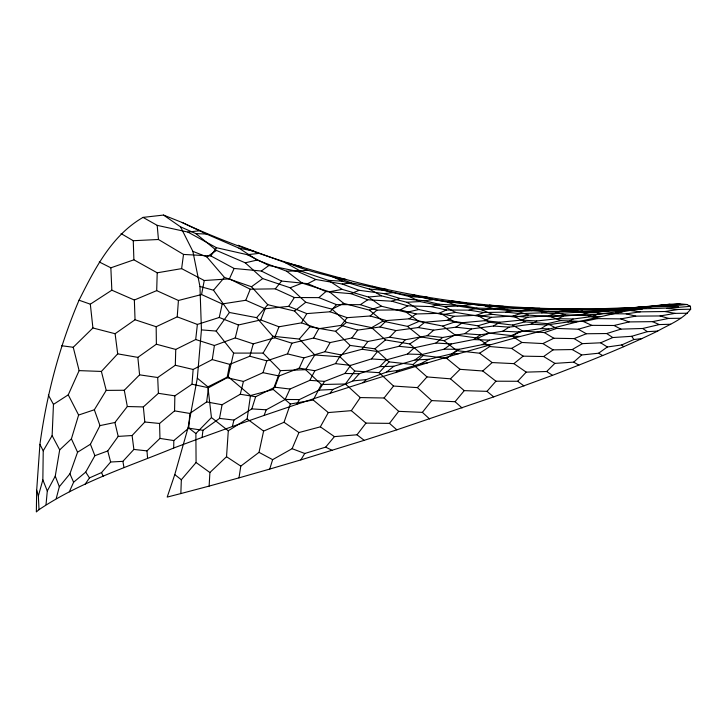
<?xml version="1.0" encoding="UTF-8"?>
<svg xmlns="http://www.w3.org/2000/svg" width="727" height="727" viewBox="0 0 727 727"><rect width="100%" height="100%" fill="white"/><g stroke="black" fill="none" stroke-linecap="round" stroke-linejoin="round"><path stroke-width="1.09" d="M39.921 444.379L36.677 490.252L36.35 511.935L39.022 509.654L38.349 495.959L42.848 479.893L43.229 450.822L39.921 444.379C46.637 394.834 59.396 346.234 79.043 300.215C94.692 268.917 111.594 235.503 143.046 217.391L163.511 215.065L182.213 222.526L206.45 234.049L238.938 248.143L257.149 260.057L286.592 271.18L302.214 283.121L329.413 291.791L343.698 303.359L369.389 310.12L382.884 321.152L407.456 326.368L420.479 336.865L444.115 340.727L456.856 350.678L479.584 353.213L492.152 362.564L513.871 363.636L526.212 372.133L546.668 371.515L552.547 375.314C588.034 361.673 623.484 347.779 657.671 331.076C669.004 324.569 682.371 319.78 690.65 309.211L690.441 306.294L686.806 304.504L679.881 303.831L669.949 304.24L613.379 309.766L582.518 311.02L549.049 311.274L535.635 310.32L513.762 310.374L499.703 308.711L477.112 308.121L462.499 305.613L439.235 304.25L424.05 300.705L400.032 298.433L384.138 293.644L359.138 290.309L342.235 284.03L315.845 279.495L297.325 271.362L268.899 265.491L247.344 254.704L216.464 247.707L187.875 232.077L157.196 225.361L143.046 217.391M39.022 509.654C80.152 481.992 128.161 466.743 173.698 448.023L173.817 440.562L188.702 428.176L189.829 413.445L206.65 401.922L222.08 404.739L240.283 394.252L255.64 396.742L274.833 387.209L289.964 389.036L309.811 380.357L324.615 381.375L344.871 373.487L359.247 373.723L379.821 366.626L393.807 366.263L414.963 359.983L429.084 359.292L451.485 353.876L458.882 353.631L520.232 336.474L575.875 322.234L622.294 311.819L657.117 305.694L630.836 308.312M69.329 491.815L73.6 482.237L85.713 472.105L94.892 455.693L107.741 450.958L118.192 436.4L132.096 435.528L144.818 422.014L159.576 423.468L174.562 410.882L174.862 395.842L191.983 384.229L208.504 387.745L227.097 377.74L243.445 381.43L263.02 372.669L279.05 375.959L299.242 368.144L314.873 370.725L335.447 363.636L350.632 365.39L371.479 358.92L386.291 359.92L407.511 354.049L422.196 354.467L444.142 349.187L459.31 349.287L482.228 344.653L490.034 344.762M46.028 504.593L47.3 490.97L55.252 476.158L59.687 449.886L71.41 438.854L78.616 415.044L94.337 409.774L106.224 390.39L124.281 390.254L139.593 374.841L157.695 377.513L175.307 365.263L175.752 349.433L195.699 339.527L214.401 345.498L235.266 337.901L253.25 343.862L274.642 337.791L291.909 343.189L313.555 338.046L330.149 342.562L351.886 337.955L367.898 341.481L389.681 337.201L405.293 339.763L427.185 335.729L442.643 337.482L464.744 333.666L480.42 334.811L502.748 331.221L518.778 331.985L541.015 328.577L549.003 328.922M79.043 300.215L90.321 304.177L111.84 290.191L134.359 300.024L156.696 290.627L157.205 272.798L133.895 259.812L110.858 267.809L99.254 261.956M197.317 378.194L188.111 427.567L174.771 474.586L167.201 497.086L180.841 493.569L181.341 479.738L196.081 462.508L195.881 433.51L211.448 417.562L207.895 386.873L197.317 378.194L201.434 329.885L199.952 286.493L192.855 251.333L180.514 226.842L163.511 215.065M43.229 450.822L52.126 435.637L53.462 404.394L48.355 395.097M180.841 493.569L209.131 486.09L209.894 472.523L226.533 456.72L228.296 430.757L247.135 418.916L250.488 395.552L228.105 376.704L233.612 353.095L216.146 331.058L201.434 329.885M61.686 345.743L73.236 347.27L92.911 327.977L115.102 333.72L135.04 319.762L156.169 326.723L177.215 316.845L178.424 300.478L156.696 290.627M191.983 384.229L193.137 369.461L212.275 359.592L229.705 364.363L249.824 356.221L266.782 360.846L287.474 353.885L303.913 357.893L324.933 351.714L340.845 354.885L362.064 349.251L377.522 351.532L398.95 346.325L414.145 347.842L435.946 343.035L451.258 343.962L473.641 339.564L489.435 340.145L512.244 336.165L520.232 336.474M195.699 339.527L197.38 324.433L219.254 317.481L238.447 324.978L260.766 319.935L278.977 326.786L301.441 322.861L318.753 328.722L341.172 325.369L357.711 330.085L380.003 326.977L395.961 330.576L418.143 327.559L433.755 330.149L455.847 327.186L471.378 328.94L493.397 326.023L509.091 327.15L530.919 324.26L546.804 324.924L568.06 321.997L575.875 322.234M173.698 448.023L202.088 437.445L202.951 430.311L219.509 418.407L233.921 420.061L251.842 408.892L266.236 409.801L285.166 399.477L299.406 399.568L319.008 390.135L332.948 389.445L352.931 380.921L366.399 379.567L386.709 372.015L399.477 370.161L420.697 363.718L427.331 362.927L458.882 353.631M206.65 401.922L208.504 387.745M622.294 311.819L615.524 312.019L597.394 314.237L583.072 314.309L563.316 316.181L548.767 315.645L527.875 317.226L513.144 316.018L491.452 317.308L476.476 315.309L454.202 316.3L438.872 313.337L416.098 313.973L400.259 309.866L376.968 310.129L360.383 304.668L336.51 304.631L318.88 297.625L294.371 297.525L275.297 288.846L250.261 289.201L229.414 278.859L204.26 280.522L181.632 268.627L183.513 254.432L158.45 239.501L133.259 240.71L121.045 233.585M212.275 359.592L214.401 345.498M209.131 486.09L238.983 477.866L240.801 466.125L259.021 452.348L263.592 431.111L284.03 422.278L290.337 404.012L313.21 400.004L328.313 412.563L351.341 410.655L365.963 423.105L389.49 423.368L396.824 429.83L493.706 396.878L552.547 375.314M219.509 418.407L222.08 404.739M178.424 300.478L201.561 294.544L204.26 280.522M227.097 377.74L229.705 364.363M219.254 317.481L222.226 303.95L245.781 300.278L265.128 308.757L288.683 306.358L306.794 313.61L330.103 311.774L347.179 317.672L370.161 315.991L386.446 320.571L409.092 318.826L424.832 322.215L447.16 320.325L462.572 322.706L484.591 320.68L499.885 322.234L521.477 320.08L536.817 320.97L557.754 318.662L573.103 319.017L592.987 316.472L600.42 316.499M202.088 437.445L232.358 426.531L233.921 420.061M235.266 337.901L238.447 324.978M240.283 394.252L243.445 381.43M56.215 498.595L59.332 486.708L69.928 473.804L77.562 452.212L90.421 444.242L99.981 425.613L94.337 409.774M249.824 356.221L253.25 343.862M238.983 477.866L269.726 469.079L272.625 459.655L292.109 448.686L298.942 432.547L320.353 426.84L328.313 412.563M251.842 408.892L255.64 396.742M263.02 372.669L266.782 360.846M274.833 387.209L279.05 375.959M250.488 395.552L273.252 389.472L280.349 370.634L263.092 353.104L233.612 353.095M232.358 426.531L264.083 415.435L266.236 409.801M260.766 319.935L265.128 308.757M274.642 337.791L278.977 326.786M245.781 300.278L250.261 289.201M287.474 353.885L291.909 343.189M53.462 404.394L68.247 394.843L79.125 370.616L73.236 347.27M229.414 278.859L234.139 268.472L261.302 271.026L281.613 281.067L307.739 283.666L325.932 291.545L350.941 293.663L367.762 299.769L391.853 301.214L407.765 305.84L431.129 306.603L446.387 309.993L469.106 310.147L483.864 312.51L505.928 312.137L520.223 313.646L541.479 312.828L555.292 313.619L575.402 312.41L588.634 312.555L619.595 310.52L641.25 308.212M299.242 368.144L303.913 357.893M285.166 399.477L289.964 389.036M309.811 380.357L314.873 370.725M313.21 400.004L321.389 384.51L345.416 383.992L360.265 397.578L384.074 397.996L398.678 411.337L422.396 412.363L429.612 418.988M264.083 415.435L296.761 404.33L299.406 399.568M313.555 338.046L318.753 328.722M324.933 351.714L330.149 342.562M263.092 353.104L272.834 336.247L299.306 339.064L314.827 354.967L339.991 356.839L354.794 371.043L379.094 372.669L393.525 386.046L417.407 387.627L431.674 400.604L455.075 401.713L462.072 407.956M301.441 322.861L306.794 313.61M335.447 363.636L340.845 354.885M269.726 469.079L300.824 459.9L304.767 453.484L325.669 447.132L334.42 436.618L357.002 434.791L364.182 440.335L396.824 429.83M280.349 370.634L305.613 369.689L314.827 354.967M319.008 390.135L324.615 381.375M288.683 306.358L294.371 297.525M183.513 254.432L210.857 255.94L216.464 247.707M351.341 410.655L360.265 397.578M85.014 484.382L89.485 477.912L101.571 472.55L110.649 462.008L122.89 461.354L133.877 449.431L132.096 435.528M344.871 373.487L350.632 365.39M216.146 331.058L229.441 312.483L256.64 317.663L272.834 336.247M345.416 383.992L354.794 371.043M351.886 337.955L357.711 330.085M362.064 349.251L367.898 341.481M389.49 423.368L398.678 411.337M357.002 434.791L365.963 423.105M296.761 404.33L329.894 393.38L332.948 389.445M99.981 425.613L114.911 422.496L127.325 406.529L124.281 390.254M341.172 325.369L347.179 317.672M384.074 397.996L393.525 386.046M422.396 412.363L431.674 400.604M275.297 288.846L281.613 281.067M371.479 358.92L377.522 351.532M455.075 401.713L464.262 390.644L486.99 391.353L493.706 396.878M199.952 286.493L213.511 290.2L224.434 277.414L251.487 286.738L267.763 304.704L294.517 311.029L309.866 326.805L335.556 331.303L350.16 345.434L374.914 348.833L389.045 361.873L413.081 364.536L427.013 376.922L450.476 378.831L464.262 390.644M256.64 317.663L267.763 304.704M299.306 339.064L309.866 326.805M352.931 380.921L359.247 373.723M486.99 391.353L495.923 381.202L517.66 381.275L524.022 385.946M339.991 356.839L350.16 345.434M330.103 311.774L336.51 304.631M417.407 387.627L427.013 376.922M379.094 372.669L389.045 361.873M79.125 370.616L101.389 371.442L117.692 353.849L115.102 333.72M517.66 381.275L526.212 372.133M389.681 337.201L395.961 330.576M398.95 346.325L405.293 339.763M379.821 366.626L386.291 359.92M450.476 378.831L460.027 369.325L482.746 370.979L495.923 381.202M380.003 326.977L386.446 320.571M546.668 371.515L554.855 363.382L573.694 362.137L578.874 365.136M133.877 449.431L146.981 450.876L159.958 438.417L159.576 423.468M407.511 354.049L414.145 347.842M329.894 393.38L362.991 382.747L366.399 379.567M127.325 406.529L143.346 406.92L158.395 393.316L157.695 377.513M482.746 370.979L492.152 362.564M573.694 362.137L581.7 354.967L598.566 353.231L607.354 346.979L621.749 344.943L633.917 339.527L641.968 338.573M413.081 364.536L423.214 355.494L446.696 358.366L460.027 369.325M370.161 315.991L376.968 310.129M318.88 297.625L325.932 291.545M427.185 335.729L433.755 330.149M374.914 348.833L385.474 339.945L409.737 343.935L423.214 355.494M435.946 343.035L442.643 337.482M335.556 331.303L346.488 322.415L371.651 327.659L385.474 339.945M386.709 372.015L393.807 366.263M513.871 363.636L523.14 356.157L543.669 356.521L554.855 363.382M418.143 327.559L424.832 322.215M294.517 311.029L305.749 302.259L332.03 309.157L346.488 322.415M414.963 359.983L422.196 354.467M446.696 358.366L456.856 350.678M444.142 349.187L451.258 343.962M261.302 271.026L268.899 265.491M251.487 286.738L262.701 278.595L290.209 287.792L305.749 302.259M464.744 333.666L471.378 328.94M117.692 353.849L137.839 357.375L156.378 344.216L175.752 349.433M543.669 356.521L553.056 349.869L572.24 349.56L582.391 343.644L600.647 342.799L612.779 337.537L631.654 336.31L647.348 331.657L657.671 331.076M473.641 339.564L480.42 334.811M409.092 318.826L416.098 313.973M192.855 251.333L206.868 256.913L216.482 250.442L245.253 262.81L262.701 278.595M455.847 327.186L462.572 322.706M360.383 304.668L367.762 299.769M409.737 343.935L420.479 336.865M479.584 353.213L489.762 346.534L511.599 348.406L523.14 356.157M502.748 331.221L509.091 327.15M512.244 336.165L518.778 331.985M541.015 328.577L546.804 324.924M482.228 344.653L489.435 340.145M362.991 382.747L395.497 372.587L399.477 370.161M568.06 321.997L573.103 319.017M451.485 353.876L459.31 349.287M493.397 326.023L499.885 322.234M371.651 327.659L382.884 321.152M447.16 320.325L454.202 316.3M511.599 348.406L521.968 342.472L542.896 343.571L553.056 349.869M530.919 324.26L536.817 320.97M444.115 340.727L454.993 334.883L477.912 338.155L489.762 346.534M400.259 309.866L407.765 305.84M420.697 363.718L429.084 359.292M307.739 283.666L315.845 279.495M592.987 316.472L597.394 314.237M207.895 386.873L228.105 376.704M332.03 309.157L343.698 303.359M484.591 320.68L491.452 317.308M542.896 343.571L553.838 338.237L574.148 338.609L586.316 333.757L606.7 333.539L620.922 329.131L642.695 328.486L659.289 324.569L670.694 324.26M477.912 338.155L489.007 333.102L511.217 335.556L521.968 342.472M521.477 320.08L527.875 317.226M438.872 313.337L446.387 309.993M557.754 318.662L563.316 316.181M407.456 326.368L418.934 321.425L442.834 326.069L454.993 334.883M350.941 293.663L359.138 290.309M511.217 335.556L522.731 331.021L544.414 332.602L556.7 328.431L578.292 329.222L591.787 325.351L614.042 325.496L629.082 321.925L652.546 321.643L668.676 318.426L680.672 318.272M290.209 287.792L302.214 283.121M476.476 315.309L483.864 312.51M615.524 312.019L619.595 310.52M442.834 326.069L454.548 322.052L477.803 325.814L489.007 333.102M391.853 301.214L400.032 298.433M513.144 316.018L520.223 313.646M369.389 310.12L381.439 306.24L406.411 312.328L418.934 321.425M583.072 314.309L588.634 312.555M300.824 459.9L364.182 440.335M548.767 315.645L555.292 313.619M395.497 372.587L427.331 362.927M431.129 306.603L439.235 304.25M477.803 325.814L489.825 322.306L512.544 325.069L525.03 321.843L547.513 323.633L560.69 320.58L583.381 321.516L597.43 318.617L620.867 318.88L635.725 316.136L660.071 315.954L675.129 313.364L687.378 313.228M469.106 310.147L477.112 308.121M245.253 262.81L257.149 260.057M406.411 312.328L418.743 309.557L442.979 314.627L454.548 322.052M505.928 312.137L513.762 310.374M541.479 312.828L549.049 311.274M635.589 308.602L640.478 307.621M575.402 312.41L582.518 311.02M329.413 291.791L342.09 289.346L368.416 297.043L381.439 306.24M607.027 310.983L613.379 309.766M442.979 314.627L455.538 312.392L479.138 316.309L491.961 314.273L515.143 317.054L528.311 315.064L551.384 316.808L564.961 314.809L588.316 315.682L602.256 313.673L626.22 313.855L640.287 311.847L664.851 311.529L678.445 309.475L690.65 309.211M157.205 272.798L181.632 268.627M182.213 222.526C234.594 246.935 289.819 264.673 345.643 279.368C385.056 290.155 425.304 297.77 465.862 302.668C509.572 307.757 553.629 309.52 597.621 308.811C628.619 308.811 659.589 309.393 690.441 306.294M597.621 308.811L665.805 306.485L686.806 304.504M288.982 263.219C308.92 272.652 331.13 274.87 351.541 282.976C373.878 286.538 395.215 294.344 417.807 296.416C447.514 303.059 478.03 304.54 508.228 307.748C565.433 310.838 622.894 310.038 679.881 303.831M187.875 232.077L199.243 230.786M247.344 254.704L257.694 253.532M297.325 271.362L307.058 270.253M342.235 284.03L351.541 282.976M384.138 293.644L393.143 292.618M424.05 300.705L432.829 299.706M462.499 305.613L471.114 304.631M499.703 308.711L508.228 307.748M535.635 310.32L544.105 309.357M569.977 310.674L578.438 309.711M602.11 309.956L610.589 308.993M653.809 306.058L669.949 304.24M372.297 286.293L383.438 290.3L408.91 296.416L420.07 301.569L444.542 306.63L457.874 306.04L481.701 309.766L495.114 309.066L518.542 311.583L532.046 310.702L555.392 312.183L568.923 311.12L592.432 311.738L605.8 310.511L629.682 310.438L642.55 309.039M368.416 297.043L381.475 295.834L406.829 302.259L420.07 301.569M631.19 308.484L642.632 307.548M657.526 305.685L669.849 304.713M631.109 307.739L641.05 307.13M599.448 309.102L609.281 308.566M630.354 307.839L639.342 307.348M562.571 308.839L595.477 309.557L608.008 308.92M565.979 309.348L575.33 308.984M662.361 305.667L675.592 305.204M286.592 271.18L300.06 270.844L328.35 280.34L342.09 289.346M451.576 300.869C491.279 308.512 532.01 309.002 572.331 309.302M530.765 308.448L539.879 308.284M494.251 306.176L503.338 306.267M665.805 306.485L678.555 306.767M180.514 226.842L195.881 233.603L206.45 234.049M456.629 302.278L465.862 302.668M412.654 294.68L422.987 297.561L447.468 302.132L461.391 302.932M328.35 280.34L342.444 281.231L369.243 289.028L383.438 290.3M417.807 296.416L427.331 297.189M408.91 296.416L422.987 297.561M666.741 308.393L678.445 309.475M595.477 309.557L605.8 310.511M526.43 307.685L535.926 308.566M377.449 288.237L387.446 289.519M629.682 310.438L640.287 311.847M489.435 305.113L498.967 306.521M559.136 309.638L568.923 311.12M188.702 428.176L202.951 430.311M158.395 393.316L174.862 395.842M159.958 438.417L173.817 440.562M174.562 410.882L189.829 413.445M664.851 311.529L675.129 313.364M334.883 277.332L345.643 279.368M592.432 311.738L602.256 313.673M238.938 248.143L253.641 251.088L285.32 262.665L301.142 266.509M522.377 308.566L532.046 310.702M175.307 365.263L193.137 369.461M626.22 313.855L635.725 316.136M555.392 312.183L564.961 314.809M660.071 315.954L668.676 318.426M485.209 306.14L495.114 309.066M588.316 315.682L597.43 318.617M518.542 311.583L528.311 315.064M620.867 318.88L629.082 321.925M447.468 302.132L457.874 306.04M177.215 316.845L197.38 324.433M238.183 245.244L253.641 251.088M292.109 448.686L304.767 453.484M551.384 316.808L560.69 320.58M652.546 321.643L659.289 324.569M481.701 309.766L491.961 314.273M329.976 275.578L342.444 281.231M201.561 294.544L222.226 303.95M583.381 321.516L591.787 325.351M515.143 317.054L525.03 321.843M325.669 447.132L332.166 450.358M547.513 323.633L556.7 328.431M444.542 306.63L455.538 312.392M614.042 325.496L620.922 329.131M210.857 255.94L234.139 268.472M259.021 452.348L272.625 459.655M369.243 289.028L381.475 295.834M285.32 262.665L300.06 270.844M479.138 316.309L489.825 322.306M598.566 353.231L602.683 355.558M578.292 329.222L586.316 333.757M572.24 349.56L581.7 354.967M512.544 325.069L522.731 331.021M544.414 332.602L553.838 338.237M574.148 338.609L582.391 343.644M406.829 302.259L418.743 309.557M600.647 342.799L607.354 346.979M606.7 333.539L612.779 337.537M226.533 456.72L240.801 466.125M642.695 328.486L647.348 331.657M284.03 422.278L298.942 432.547M320.353 426.84L334.42 436.618M196.081 462.508L209.894 472.523M247.135 418.916L263.592 431.111M188.111 427.567L195.881 433.51M211.448 417.562L228.296 430.757M174.771 474.586L181.341 479.738M195.881 233.603L216.482 250.442M273.252 389.472L290.337 404.012M621.749 344.943L623.711 346.697M305.613 369.689L321.389 384.51M206.868 256.913L224.434 277.414M213.511 290.2L229.441 312.483M631.654 336.31L633.917 339.527M85.713 472.105L89.485 477.912M52.126 435.637L59.687 449.886M68.247 394.843L78.616 415.044M71.41 438.854L77.562 452.212M69.928 473.804L73.6 482.237M101.571 472.55L103.152 476.339M42.848 479.893L47.3 490.97M90.421 444.242L94.892 455.693M55.252 476.158L59.332 486.708M36.677 490.252L38.349 495.959M107.741 450.958L110.649 462.008M101.389 371.442L106.224 390.39M114.911 422.496L118.192 436.4M122.89 461.354L123.981 467.588M90.321 304.177L92.911 327.977M137.839 357.375L139.593 374.841M143.346 406.92L144.818 422.014M157.196 225.361L158.45 239.501M146.981 450.876L147.572 458.11M110.858 267.809L111.84 290.191M134.359 300.024L135.04 319.762M133.259 240.71L133.895 259.812M156.169 326.723L156.378 344.216"/></g></svg>
